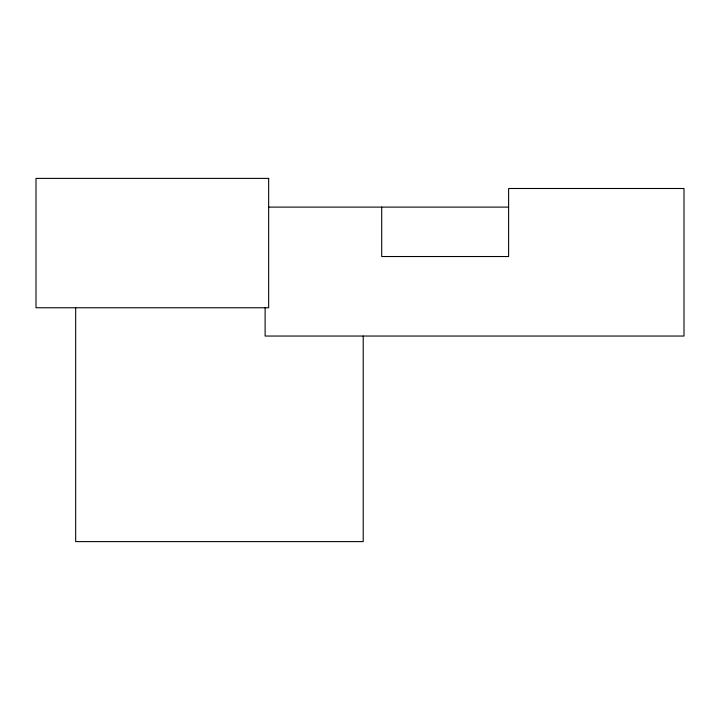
<?xml version="1.0" encoding="UTF-8"?>
<svg xmlns="http://www.w3.org/2000/svg" width="720" height="720" viewBox="0 0 720 720"><rect width="100%" height="100%" fill="white"/><g stroke="black" fill="none" stroke-linecap="round" stroke-linejoin="round"><path stroke-width="1.08" d="M268.659 207.108L508.608 207.108M381.708 207.108L381.708 256.527L508.608 256.527L508.608 188.496L684 188.496L684 336.042L265.113 336.042L265.113 307.755M363.213 336.042L363.213 541.611L75.672 541.611L75.672 307.755M268.659 178.389L36 178.389L36 307.755L268.659 307.755L268.659 178.389"/></g></svg>
